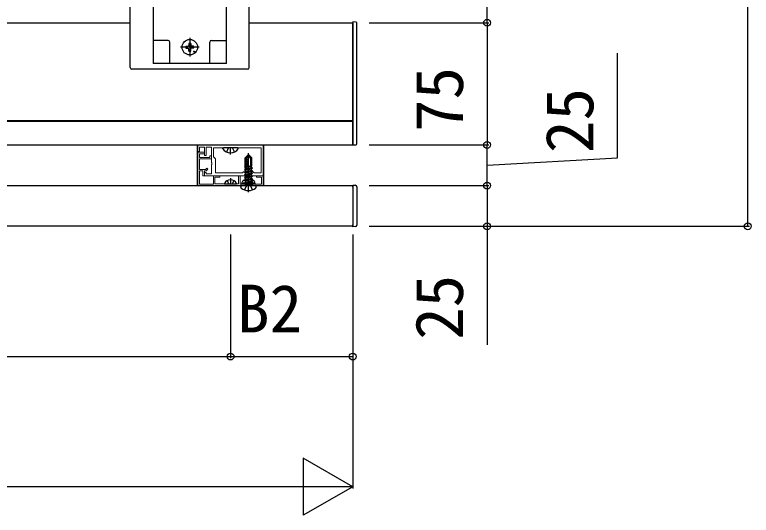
# Model space of a CAD drawing. Units: millimetres, scale not verified. Extents: x -1750 to 1750, y -2608 to 2592.
# Drawn here: x -471.6 to -19.6, y -1026 to -718.5 of the extents above; entities that cross this region are included whole.
import ezdxf
from ezdxf.enums import TextEntityAlignment as Align

# ---------------------------------------------------------------- set-up
doc = ezdxf.new("R2010")
doc.units = ezdxf.units.MM
doc.header["$LTSCALE"] = 14
doc.layers.add('0-3_YKK_11', color=7, linetype='Continuous', lineweight=18)
for name, color, linetype in [('0-4_YKK_12', 2, 'Continuous'), ('0-5_YKK_13', 4, 'Continuous'), ('0-6_YKK_D', 6, 'Continuous')]:
    doc.layers.add(name, color=color, linetype=linetype)
doc.styles.add('ＭＳ ゴシック', font='')
doc.styles.get('ＭＳ ゴシック').set_extended_font_data('MS Gothic')

msp = doc.modelspace()

# ---------------------------------------------------------------- linework, layer by layer
at = {"layer": '0-3_YKK_11'}
for points in [[(-319.2, -798.5), (-359.2, -798.5), (-359.2, -802.5), (-358.3, -802.5), (-358.3, -799.8), (-355.2, -799.8), (-355.2, -805), (-354.2, -805), (-354.2, -799.8), (-350.9, -799.8), (-350.9, -809.33), (-350.76, -809.52), (-350.76, -810.48), (-350.9, -810.67), (-350.9, -816.2), (-354.2, -816.2), (-354.2, -815.5), (-355.2, -815.5), (-355.2, -817.5), (-328.87, -817.5), (-328.68, -817.36), (-327.72, -817.36), (-327.53, -817.5), (-319.2, -817.5)], [(-359.2, -823.5), (-319.2, -823.5), (-319.2, -817.5), (-323.2, -817.5), (-323.2, -818.4), (-320.1, -818.4), (-320.1, -822.6), (-333.3, -822.6), (-333.3, -817.5), (-334.2, -817.5), (-334.2, -822.4), (-348.8, -822.4), (-348.8, -818.4), (-345.7, -818.4), (-345.7, -817.5), (-349.7, -817.5), (-349.7, -822.6), (-358.3, -822.6), (-358.3, -814.5), (-356.1, -814.5), (-356.1, -817.5), (-355.2, -817.5), (-355.2, -814.5), (-354.2, -814.5), (-353.17, -813.47), (-353.8, -812.83), (-354.57, -813.6), (-358.3, -813.6), (-358.3, -807.1), (-350.9, -807.1), (-350.9, -805.2), (-351.8, -805.2), (-351.8, -806.2), (-358.3, -806.2), (-358.3, -803.9), (-355.2, -803.9), (-355.2, -803), (-359.2, -803)], [(-320.3, -800.3), (-349.6, -800.3), (-349.6, -805.8), (-348.4, -807), (-348.4, -815.6), (-331.8, -815.6), (-331.2, -815), (-325.2, -815), (-324.6, -815.6), (-320.3, -815.6)]]:
    msp.add_lwpolyline(points, close=True, dxfattribs=at)
at = {"layer": '0-4_YKK_12'}
for p, q in [((-756.7, -723.5), (-400.7, -723.5)), ((-327.7, -723.5), (-264.2, -723.5)), ((-264.2, -798.5), (-264.2, -723.5)), ((-756.7, -783.5), (-264.2, -783.5)), ((-756.7, -784), (-264.2, -784)), ((-756.7, -798.5), (-264.2, -798.5))]:
    msp.add_line(p, q, dxfattribs=at)
msp.add_lwpolyline([(-756.7, -823.5), (-264.2, -823.5), (-264.2, -848.5), (-756.7, -848.5)], dxfattribs=at)
at = {"layer": '0-5_YKK_13'}
for p, q in [((-327.7, -751), (-327.7, -703.5)), ((-261.7, -797.88), (-261.7, -723.62)), ((-377.5, -734.3), (-386.7, -734.3)), ((-376.5, -748.5), (-376.5, -735.3)), ((-364.79, -736.12), (-364.81, -737.16)), ((-364.2, -732.76), (-364.2, -744.23)), ((-363.61, -736.12), (-363.59, -737.16)), ((-351.9, -748.5), (-351.9, -735.3)), ((-350.9, -734.3), (-341.7, -734.3)), ((-358.47, -738.5), (-369.94, -738.5)), ((-366.58, -737.91), (-365.54, -737.89)), ((-366.57, -739.09), (-365.54, -739.11)), ((-365.54, -737.89), (-364.93, -737.77)), ((-365.54, -739.11), (-364.93, -739.23)), ((-364.81, -737.16), (-364.93, -737.77)), ((-364.81, -739.84), (-364.93, -739.23)), ((-364.79, -740.88), (-364.81, -739.84)), ((-363.61, -740.88), (-363.59, -739.84)), ((-363.59, -737.16), (-363.47, -737.77)), ((-363.59, -739.84), (-363.47, -739.23)), ((-362.86, -737.89), (-363.47, -737.77)), ((-362.86, -739.11), (-363.47, -739.23)), ((-361.82, -737.91), (-362.86, -737.89)), ((-361.82, -739.09), (-362.86, -739.11)), ((-341.7, -748.5), (-386.7, -748.5)), ((-328.7, -752), (-399.7, -752)), ((-359.7, -799), (-359.7, -823)), ((-339.2, -804.3), (-339.2, -799.79)), ((-318.7, -823), (-318.7, -799)), ((-343.95, -800.9), (-343.95, -800.8)), ((-334.95, -800.3), (-343.45, -800.3)), ((-341.55, -802.81), (-340.35, -800.39)), ((-336.85, -802.81), (-338.06, -800.39)), ((-334.45, -800.9), (-334.45, -800.8)), ((-330.25, -806.37), (-328.38, -804.5)), ((-328.99, -805.82), (-328.38, -804.5)), ((-328.02, -804.5), (-328.38, -804.5)), ((-328.2, -827.6), (-328.2, -803.5)), ((-326.85, -806.84), (-328.2, -804.5)), ((-326.15, -806.37), (-328.02, -804.5)), ((-330.25, -806.37), (-329.75, -806.58)), ((-330.25, -811.5), (-330.25, -806.37)), ((-329.75, -811.5), (-328.99, -805.82)), ((-328.99, -805.82), (-329.75, -806.58)), ((-329.75, -812.71), (-329.75, -806.58)), ((-329.17, -812.75), (-327.91, -805)), ((-326.15, -806.37), (-326.85, -806.84)), ((-326.85, -806.84), (-326.85, -811.5)), ((-326.15, -811.5), (-326.15, -806.37)), ((-330.67, -811.91), (-329.75, -811.7)), ((-329.75, -811.82), (-330.67, -812.02)), ((-330.67, -812.02), (-330.67, -811.91)), ((-330.67, -812.02), (-330.02, -812.4)), ((-330.67, -813.55), (-325.73, -812.73)), ((-325.73, -812.85), (-330.67, -813.67)), ((-330.67, -813.67), (-330.67, -813.55)), ((-330.67, -813.67), (-330.02, -814.05)), ((-330.25, -811.5), (-329.75, -811.5)), ((-330.02, -811.53), (-330.02, -811.5)), ((-330.02, -812.4), (-329.75, -812.34)), ((-330.02, -813.18), (-330.02, -812.4)), ((-330.02, -814.05), (-326.38, -813.22)), ((-329.07, -812.18), (-326.38, -811.57)), ((-327.53, -811.5), (-329, -811.75)), ((-328.98, -811.62), (-328.24, -811.5)), ((-328.96, -811.5), (-326.15, -811.5)), ((-326.25, -811.5), (-326.38, -811.57)), ((-326.38, -812.36), (-326.38, -811.57)), ((-325.73, -812.73), (-326.38, -812.36)), ((-325.73, -812.85), (-326.38, -813.22)), ((-326.38, -814), (-326.38, -813.22)), ((-325.73, -812.85), (-325.73, -812.73)), ((-330.67, -815.2), (-325.73, -814.38)), ((-325.73, -814.5), (-330.67, -815.32)), ((-330.67, -815.32), (-330.67, -815.2)), ((-330.67, -815.32), (-330.02, -815.69)), ((-330.67, -816.85), (-325.73, -816.03)), ((-325.73, -816.14), (-330.67, -816.97)), ((-330.67, -816.97), (-330.67, -816.85)), ((-330.67, -816.97), (-330.02, -817.34)), ((-330.67, -818.5), (-325.73, -817.67)), ((-325.73, -817.79), (-330.67, -818.62)), ((-330.02, -814.83), (-330.02, -814.05)), ((-330.02, -815.69), (-326.38, -814.87)), ((-330.02, -816.48), (-330.02, -815.69)), ((-330.02, -817.34), (-326.38, -816.52)), ((-330.02, -818.12), (-330.02, -817.34)), ((-330.02, -818.99), (-326.38, -818.17)), ((-325.73, -814.38), (-326.38, -814)), ((-325.73, -814.5), (-326.38, -814.87)), ((-326.38, -815.65), (-326.38, -814.87)), ((-325.73, -816.03), (-326.38, -815.65)), ((-325.73, -816.14), (-326.38, -816.52)), ((-326.38, -817.3), (-326.38, -816.52)), ((-325.73, -817.67), (-326.38, -817.3)), ((-325.73, -817.79), (-326.38, -818.17)), ((-326.38, -818.95), (-326.38, -818.17)), ((-325.73, -814.5), (-325.73, -814.38)), ((-325.73, -816.14), (-325.73, -816.03)), ((-325.73, -817.79), (-325.73, -817.67)), ((-342.8, -822.4), (-335.6, -822.4)), ((-341.25, -820.43), (-340.35, -822.25)), ((-339.2, -818.9), (-339.2, -822.86)), ((-337.15, -820.43), (-338.06, -822.25)), ((-332.2, -822.1), (-332.06, -821.3)), ((-324.2, -822.1), (-332.2, -822.1)), ((-332.2, -822.1), (-332.11, -822.6)), ((-324.29, -822.6), (-332.11, -822.6)), ((-330.67, -818.62), (-330.67, -818.5)), ((-330.67, -818.62), (-330.02, -818.99)), ((-330.67, -820.15), (-325.73, -819.32)), ((-325.73, -819.44), (-330.67, -820.26)), ((-330.67, -820.26), (-330.67, -820.15)), ((-330.67, -820.26), (-330.02, -820.64)), ((-330.67, -821.79), (-325.73, -820.97)), ((-325.73, -821.09), (-330.67, -821.91)), ((-330.67, -821.79), (-330.02, -821.42)), ((-330.67, -821.91), (-330.67, -821.79)), ((-330.67, -821.91), (-330.02, -822.28)), ((-330.02, -819.77), (-330.02, -818.99)), ((-330.02, -820.64), (-326.38, -819.81)), ((-330.02, -821.42), (-326.38, -820.6)), ((-330.02, -821.42), (-330.02, -820.64)), ((-330.02, -822.28), (-326.38, -821.46)), ((-330.02, -823.3), (-330.02, -822.28)), ((-326.38, -822.24), (-329.97, -823.32)), ((-329.97, -823.32), (-325.73, -822.62)), ((-327.06, -822.44), (-327.36, -822.6)), ((-325.9, -820.12), (-327.06, -822.44)), ((-325.73, -819.32), (-326.38, -818.95)), ((-325.73, -819.44), (-326.38, -819.81)), ((-326.38, -820.6), (-326.38, -819.81)), ((-325.73, -820.97), (-326.38, -820.6)), ((-325.73, -821.09), (-326.38, -821.46)), ((-326.38, -822.24), (-326.38, -821.46)), ((-325.73, -822.62), (-326.38, -822.24)), ((-325.73, -822.73), (-326.38, -823.11)), ((-325.73, -819.44), (-325.73, -819.32)), ((-325.73, -821.09), (-325.73, -820.97)), ((-325.73, -822.73), (-325.73, -822.62)), ((-325.73, -822.73), (-325.73, -822.62)), ((-324.2, -822.1), (-324.34, -821.3)), ((-324.2, -822.1), (-324.29, -822.6)), ((-332.94, -824.36), (-332.94, -824.2)), ((-332.24, -823.5), (-324.17, -823.5)), ((-329.33, -823.5), (-330.65, -826.16)), ((-329.97, -823.44), (-326.38, -823.11)), ((-329.33, -823.5), (-328.2, -822.9)), ((-327.07, -823.5), (-328.2, -822.9)), ((-327.07, -823.5), (-325.75, -826.16)), ((-326.38, -823.3), (-326.38, -823.11)), ((-323.47, -824.36), (-323.47, -824.2)), ((-264.2, -823.2), (-262.64, -823.3)), ((-264.2, -824.5), (-264.2, -823.2)), ((-264.2, -824.5), (-264.2, -847.5)), ((-261.7, -824.29), (-261.7, -824.59)), ((-264.2, -848.8), (-264.2, -847.5)), ((-262.64, -848.7), (-264.2, -848.8))]:
    msp.add_line(p, q, dxfattribs=at)
for points in [[(-400.7, -751), (-400.7, -703.5), (-399.96, -703.5)], [(-341.7, -748.5), (-341.7, -703.5), (-386.7, -703.5), (-386.7, -748.5)], [(-262.17, -723.12), (-264.2, -723), (-264.2, -723.5), (-264.2, -798), (-264.2, -798.5), (-262.17, -798.38)], [(-330.67, -811.91), (-330.02, -811.53), (-329.88, -811.5)], [(-330.67, -813.55), (-330.02, -813.18), (-326.38, -812.36)], [(-330.67, -815.2), (-330.02, -814.83), (-326.38, -814)], [(-330.67, -816.85), (-330.02, -816.48), (-326.38, -815.65)], [(-330.67, -818.5), (-330.02, -818.12), (-326.38, -817.3)], [(-330.67, -820.15), (-330.02, -819.77), (-326.38, -818.95)], [(-330.5, -820.12), (-329.35, -822.44), (-329.04, -822.6)], [(-325.73, -822.73), (-329.97, -823.44), (-329.97, -823.32)], [(-261.7, -824.59), (-261.7, -847.41), (-261.7, -847.71)]]:
    msp.add_lwpolyline(points, dxfattribs=at)
for centre, radius in [((-364.2, -738.5), 4.74), ((-361.56, -741.14), 0.3)]:
    msp.add_circle(centre, radius, dxfattribs=at)
for centre, radius, start, end in [((-262.2, -723.62), 0.5, 0, 86.5), ((-377.5, -735.3), 1, 0, 90), ((-364.2, -738.5), 2.45, 75.9892, 104.0108), ((-350.9, -735.3), 1, 90, 180), ((-364.2, -738.5), 2.45, 165.9892, 194.0108), ((-364.2, -738.5), 2.45, 255.9892, 284.0108), ((-364.2, -738.5), 2.45, 345.9892, 14.0108), ((-358.7, -799), 0.999, 150.1032, 180.02), ((-319.7, -799), 0.999, 359.98, 29.8968), ((-262.2, -797.88), 0.5, 273.5, 0), ((-343.45, -800.8), 0.5, 90, 180), ((-339.2, -797.4), 5.9, 216.3816, 323.6184), ((-334.95, -800.8), 0.5, 0, 90), ((-329.46, -812.71), 0.294, 180, 270), ((-329.46, -812.71), 0.294, 270, 350.8071), ((-342.8, -822.25), 0.154, 152.719, 270), ((-339.2, -824.1), 4.2, 27.281, 152.719), ((-335.6, -822.25), 0.154, 270, 27.281), ((-331.17, -821.45), 0.9, 122.0559, 170), ((-328.2, -826.2), 6.5, 57.9441, 122.0559), ((-325.23, -821.45), 0.9, 10, 57.9441), ((-358.7, -823), 0.999, 179.98, 209.8968), ((-332.24, -824.2), 0.7, 90, 180), ((-332.07, -824.36), 0.862, 180, 230.8765), ((-328.2, -819.6), 7, 230.8765, 270), ((-330.22, -823.3), 0.2, 270, 0), ((-328.2, -819.6), 7, 270, 309.1236), ((-326.18, -823.3), 0.2, 180, 270), ((-324.17, -824.2), 0.7, 0, 90), ((-324.33, -824.36), 0.862, 309.1236, 0), ((-319.7, -823), 0.999, 330.1032, 0.02), ((-262.7, -824.29), 1, 0, 86.5), ((-262.7, -847.71), 1, 273.5, 0)]:
    msp.add_arc(centre, radius, start, end, dxfattribs=at)
for centre, major_axis, start_param, end_param in [((-399.7, -751), (0.71, 0.71), 2.358058, 3.925127), ((-328.7, -751), (0.71, -0.71), 5.499651, 7.06672)]:
    msp.add_ellipse(centre, major_axis=major_axis, ratio=0.99628, start_param=start_param, end_param=end_param, dxfattribs=at)
at = {"layer": '0-6_YKK_D'}
for p, q in [((-254.2, -723.5), (-180.7, -723.5)), ((-254.2, -723.5), (-180.7, -723.5)), ((-181.7, -723.5), (-181.7, -798.5)), ((-254.2, -798.5), (-180.7, -798.5)), ((-254.2, -798.5), (-180.7, -798.5)), ((-181.7, -823.5), (-181.7, -798.5)), ((-254.2, -823.5), (-180.7, -823.5)), ((-254.2, -823.5), (-180.7, -823.5)), ((-254.2, -848.5), (-180.7, -848.5)), ((-254.2, -848.5), (-20.7, -848.5)), ((-339.2, -853.5), (-339.2, -929.5)), ((-339.2, -853.5), (-339.2, -929.5)), ((-264.2, -853.5), (-264.2, -1009.5)), ((-264.2, -853.5), (-264.2, -929.5)), ((-1189.2, -928.5), (-339.2, -928.5)), ((-339.2, -928.5), (-264.2, -928.5)), ((-264.2, -1008.5), (-294.51, -991)), ((-294.51, -991), (-294.51, -1026)), ((-299.2, -1008.5), (-1229.2, -1008.5)), ((-264.2, -1008.5), (-324.82, -1008.5)), ((-264.2, -1008.5), (-294.51, -1026))]:
    msp.add_line(p, q, dxfattribs=at)
for points in [[(-21.7, -848.5), (-21.7, -703.5), (-21.7, -467.18)], [(-181.7, -723.5), (-181.7, -703.5), (-181.7, -567.32)], [(-181.7, -811), (-101.7, -806.49), (-101.7, -742.22)], [(-181.7, -823.5), (-181.7, -848.5), (-181.7, -921.27)]]:
    msp.add_lwpolyline(points, dxfattribs=at)
for centre in [(-181.7, -723.5), (-181.7, -723.5), (-181.7, -798.5), (-181.7, -798.5), (-181.7, -823.5), (-181.7, -823.5), (-181.7, -848.5), (-21.7, -848.5), (-339.2, -928.5), (-339.2, -928.5), (-264.2, -928.5)]:
    msp.add_circle(centre, 2.12, dxfattribs=at)

# ---------------------------------------------------------------- texts
at = {"layer": '0-6_YKK_D', "style": 'ＭＳ ゴシック'}
for s, p in [('75', (-187.7, -790.55)), ('25', (-107.7, -803.45)), ('25', (-187.7, -918.23))]:
    msp.add_text(s, height=29.33, rotation=90, dxfattribs=at).set_placement(p, align=Align.BOTTOM_LEFT)
msp.add_text('B2', height=29.33, dxfattribs=at).set_placement((-335.22, -922.5), align=Align.BOTTOM_LEFT)

doc.saveas('drawing.dxf')
